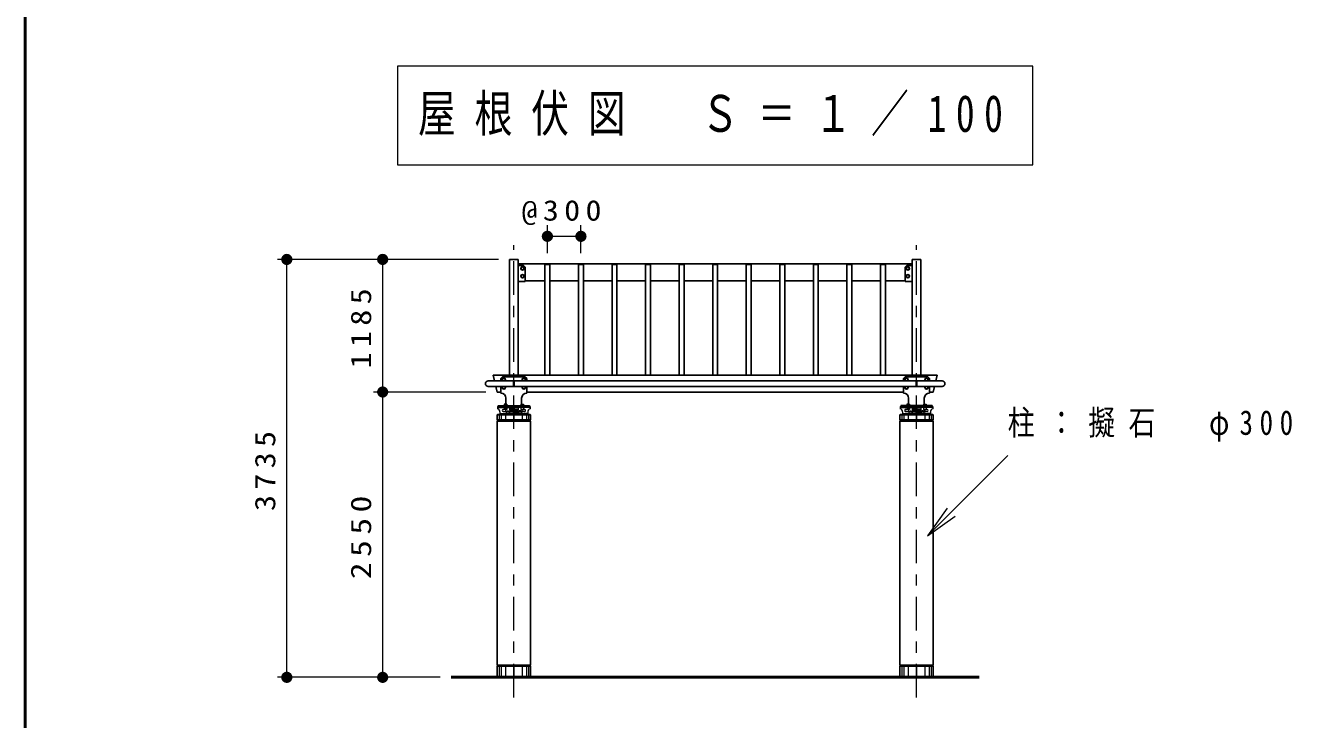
# Model space of a CAD drawing. Units: millimetres on the paper, with parts at other scales. Extents: x -365 to 0, y 0 to 257.
# Drawn here: x -365 to -251.8, y 128.7 to 190.8 of the extents above; entities that cross this region are included whole.
import ezdxf

# ---------------------------------------------------------------- set-up
doc = ezdxf.new("R2010")
doc.units = ezdxf.units.MM
doc.linetypes.add('USER2', pattern=[6, 3, -1, 1, -1])
doc.layers.add('1_100', color=7, linetype='Continuous', lineweight=25)
doc.layers.add('NAKAMURA図枠', color=7, linetype='Continuous', lineweight=13)
doc.styles.add('ＭＳ ゴシック', font='')
doc.styles.get('ＭＳ ゴシック').set_extended_font_data('MS Gothic')

# ---------------------------------------------------------------- blocks, each defined once
blk = doc.blocks.new('filled_dot')
at = {"color": 0, "linetype": 'Continuous', "lineweight": -2, "const_width": 1.25}
blk.add_lwpolyline([(-0.625, 0, 1), (0.625, 0, 1)], format="xyb", close=True, dxfattribs=at)
blk = doc.blocks.new('open_arrow')
at = {"color": 0, "linetype": 'Continuous', "lineweight": -2}
blk.add_lwpolyline([(7.5, 1.25), (0, 0), (7.5, -1.25)], dxfattribs=at)

msp = doc.modelspace()

# ---------------------------------------------------------------- linework, layer by layer
at = {"layer": '1_100', "lineweight": 13}
for p, q in [((-331.729, 187.1), (-331.729, 178.3)), ((-274.929, 187.1), (-331.729, 187.1)), ((-274.929, 178.3), (-274.929, 187.1)), ((-331.729, 178.3), (-274.929, 178.3)), ((-318.329, 170.389), (-318.329, 172.906)), ((-315.329, 170.389), (-315.329, 172.906)), ((-318.329, 171.906), (-315.329, 171.906)), ((-322.704, 169.842), (-342.455, 169.842)), ((-341.622, 132.492), (-341.622, 169.842)), ((-333.053, 157.992), (-333.053, 169.842)), ((-323.829, 157.992), (-333.886, 157.992)), ((-333.053, 132.492), (-333.053, 157.992)), ((-322.641, 155.942), (-322.641, 155.492)), ((-320.079, 155.992), (-322.579, 155.992)), ((-322.454, 155.942), (-322.454, 155.492)), ((-322.079, 155.942), (-322.079, 155.492)), ((-321.329, 155.942), (-321.329, 155.492)), ((-320.579, 155.942), (-320.579, 155.492)), ((-320.204, 155.942), (-320.204, 155.492)), ((-320.016, 155.942), (-320.016, 155.492)), ((-286.641, 155.942), (-286.641, 155.492)), ((-286.579, 155.992), (-284.079, 155.992)), ((-286.454, 155.942), (-286.454, 155.492)), ((-286.079, 155.942), (-286.079, 155.492)), ((-285.329, 155.942), (-285.329, 155.492)), ((-284.579, 155.942), (-284.579, 155.492)), ((-284.204, 155.942), (-284.204, 155.492)), ((-284.016, 155.942), (-284.016, 155.492)), ((-284.345, 145.13), (-277.163, 152.312)), ((-327.926, 132.492), (-342.455, 132.492)), ((-322.641, 133.492), (-322.641, 132.492)), ((-322.454, 133.492), (-322.454, 132.492)), ((-322.079, 133.492), (-322.079, 132.492)), ((-321.329, 133.492), (-321.329, 132.492)), ((-320.579, 133.492), (-320.579, 132.492)), ((-320.204, 133.492), (-320.204, 132.492)), ((-320.016, 133.492), (-320.016, 132.492)), ((-286.641, 133.492), (-286.641, 132.492)), ((-286.454, 133.492), (-286.454, 132.492)), ((-286.079, 133.492), (-286.079, 132.492)), ((-285.329, 133.492), (-285.329, 132.492)), ((-284.579, 133.492), (-284.579, 132.492)), ((-284.204, 133.492), (-284.204, 132.492)), ((-284.016, 133.492), (-284.016, 132.492))]:
    msp.add_line(p, q, dxfattribs=at)
at = {"layer": '1_100', "linetype": 'USER2', "lineweight": 13}
for p, q in [((-321.329, 130.686), (-321.329, 171.109)), ((-285.329, 130.686), (-285.329, 171.109))]:
    msp.add_line(p, q, dxfattribs=at)
at = {"layer": '1_100'}
for p, q in [((-321.704, 169.842), (-321.704, 159.492)), ((-320.954, 169.842), (-321.704, 169.842)), ((-320.954, 169.842), (-320.954, 159.492)), ((-285.704, 169.842), (-285.704, 159.492)), ((-285.704, 169.842), (-284.954, 169.842)), ((-284.954, 169.842), (-284.954, 159.492)), ((-320.954, 169.442), (-303.329, 169.442)), ((-320.454, 169.292), (-320.954, 169.292)), ((-320.674, 169.111), (-320.554, 169.18)), ((-320.674, 169.111), (-320.674, 168.972)), ((-320.554, 168.903), (-320.674, 168.972)), ((-320.434, 169.111), (-320.554, 169.18)), ((-320.554, 168.903), (-320.434, 168.972)), ((-320.454, 169.292), (-320.304, 169.142)), ((-320.434, 169.111), (-320.434, 168.972)), ((-320.304, 169.142), (-320.304, 167.882)), ((-285.704, 169.442), (-303.329, 169.442)), ((-286.204, 169.292), (-286.354, 169.142)), ((-286.354, 169.142), (-286.354, 167.882)), ((-286.224, 169.111), (-286.104, 169.18)), ((-286.224, 169.111), (-286.224, 168.972)), ((-286.104, 168.903), (-286.224, 168.972)), ((-286.204, 169.292), (-285.704, 169.292)), ((-285.984, 169.111), (-286.104, 169.18)), ((-286.104, 168.903), (-285.984, 168.972)), ((-285.984, 169.111), (-285.984, 168.972)), ((-320.304, 167.882), (-320.954, 167.882)), ((-320.674, 168.411), (-320.554, 168.48)), ((-320.674, 168.411), (-320.674, 168.272)), ((-320.554, 168.203), (-320.674, 168.272)), ((-320.434, 168.411), (-320.554, 168.48)), ((-320.554, 168.203), (-320.434, 168.272)), ((-320.434, 168.411), (-320.434, 168.272)), ((-320.304, 167.942), (-318.549, 167.942)), ((-318.109, 167.942), (-315.549, 167.942)), ((-315.109, 167.942), (-312.549, 167.942)), ((-312.109, 167.942), (-309.549, 167.942)), ((-309.109, 167.942), (-306.549, 167.942)), ((-306.109, 167.942), (-303.549, 167.942)), ((-300.549, 167.942), (-303.109, 167.942)), ((-297.549, 167.942), (-300.109, 167.942)), ((-294.549, 167.942), (-297.109, 167.942)), ((-291.549, 167.942), (-294.109, 167.942)), ((-288.549, 167.942), (-291.109, 167.942)), ((-286.354, 167.942), (-288.109, 167.942)), ((-286.354, 167.882), (-285.704, 167.882)), ((-286.224, 168.411), (-286.104, 168.48)), ((-286.224, 168.411), (-286.224, 168.272)), ((-286.104, 168.203), (-286.224, 168.272)), ((-285.984, 168.411), (-286.104, 168.48)), ((-286.104, 168.203), (-285.984, 168.272)), ((-285.984, 168.411), (-285.984, 168.272)), ((-303.329, 158.985), (-323.629, 158.985)), ((-303.329, 158.499), (-323.629, 158.499)), ((-303.329, 159.492), (-323.179, 159.492)), ((-323.061, 158.985), (-323.179, 159.492)), ((-322.829, 157.992), (-322.947, 158.499)), ((-322.329, 159.342), (-322.479, 159.192)), ((-322.479, 159.192), (-322.479, 158.985)), ((-322.479, 158.499), (-322.479, 157.892)), ((-322.349, 159.161), (-322.229, 159.23)), ((-322.349, 159.161), (-322.349, 159.022)), ((-322.284, 158.985), (-322.349, 159.022)), ((-322.349, 158.461), (-322.284, 158.499)), ((-322.329, 159.342), (-320.329, 159.342)), ((-322.109, 159.161), (-322.229, 159.23)), ((-322.174, 158.985), (-322.109, 159.022)), ((-322.109, 158.461), (-322.174, 158.499)), ((-322.109, 159.161), (-322.109, 159.022)), ((-321.359, 158.985), (-321.359, 158.499)), ((-321.299, 158.985), (-321.299, 158.499)), ((-320.549, 159.161), (-320.429, 159.23)), ((-320.549, 159.161), (-320.549, 159.022)), ((-320.484, 158.985), (-320.549, 159.022)), ((-320.549, 158.461), (-320.484, 158.499)), ((-320.309, 159.161), (-320.429, 159.23)), ((-320.374, 158.985), (-320.309, 159.022)), ((-320.309, 158.461), (-320.374, 158.499)), ((-320.329, 159.342), (-320.179, 159.192)), ((-320.309, 159.161), (-320.309, 159.022)), ((-320.179, 159.192), (-320.179, 158.985)), ((-320.179, 158.499), (-320.179, 157.892)), ((-303.329, 159.492), (-283.479, 159.492)), ((-303.329, 158.985), (-283.029, 158.985)), ((-303.329, 158.499), (-283.029, 158.499)), ((-286.329, 159.342), (-286.479, 159.192)), ((-286.479, 159.192), (-286.479, 158.985)), ((-286.479, 158.499), (-286.479, 157.892)), ((-286.349, 159.161), (-286.229, 159.23)), ((-286.349, 159.161), (-286.349, 159.022)), ((-286.284, 158.985), (-286.349, 159.022)), ((-286.349, 158.461), (-286.284, 158.499)), ((-284.329, 159.342), (-286.329, 159.342)), ((-286.109, 159.161), (-286.229, 159.23)), ((-286.174, 158.985), (-286.109, 159.022)), ((-286.109, 158.461), (-286.174, 158.499)), ((-286.109, 159.161), (-286.109, 159.022)), ((-285.359, 158.985), (-285.359, 158.499)), ((-285.299, 158.985), (-285.299, 158.499)), ((-284.549, 159.161), (-284.429, 159.23)), ((-284.549, 159.161), (-284.549, 159.022)), ((-284.484, 158.985), (-284.549, 159.022)), ((-284.549, 158.461), (-284.484, 158.499)), ((-284.309, 159.161), (-284.429, 159.23)), ((-284.374, 158.985), (-284.309, 159.022)), ((-284.309, 158.461), (-284.374, 158.499)), ((-284.329, 159.342), (-284.179, 159.192)), ((-284.309, 159.161), (-284.309, 159.022)), ((-284.179, 159.192), (-284.179, 158.985)), ((-284.179, 158.499), (-284.179, 157.892)), ((-283.829, 157.992), (-283.711, 158.499)), ((-283.597, 158.985), (-283.479, 159.492)), ((-322.829, 157.992), (-322.479, 157.992)), ((-322.349, 158.461), (-322.349, 158.322)), ((-322.229, 158.253), (-322.349, 158.322)), ((-322.229, 158.253), (-322.109, 158.322)), ((-322.109, 158.461), (-322.109, 158.322)), ((-322.029, 157.442), (-322.029, 156.912)), ((-320.629, 157.442), (-320.629, 156.912)), ((-320.549, 158.461), (-320.549, 158.322)), ((-320.429, 158.253), (-320.549, 158.322)), ((-320.429, 158.253), (-320.309, 158.322)), ((-320.309, 158.461), (-320.309, 158.322)), ((-303.329, 157.992), (-320.179, 157.992)), ((-303.329, 157.992), (-286.479, 157.992)), ((-286.349, 158.461), (-286.349, 158.322)), ((-286.229, 158.253), (-286.349, 158.322)), ((-286.229, 158.253), (-286.109, 158.322)), ((-286.109, 158.461), (-286.109, 158.322)), ((-286.029, 157.442), (-286.029, 156.912)), ((-284.629, 157.442), (-284.629, 156.912)), ((-284.549, 158.461), (-284.549, 158.322)), ((-284.429, 158.253), (-284.549, 158.322)), ((-284.429, 158.253), (-284.309, 158.322)), ((-284.309, 158.461), (-284.309, 158.322)), ((-283.829, 157.992), (-284.179, 157.992))]:
    msp.add_line(p, q, dxfattribs=at)
at = {"layer": '1_100', "color": 40}
for p, q in [((-318.549, 169.389), (-318.549, 159.492)), ((-318.549, 169.389), (-318.109, 169.389)), ((-318.109, 169.389), (-318.109, 159.492)), ((-315.549, 169.389), (-315.549, 159.492)), ((-315.549, 169.389), (-315.109, 169.389)), ((-315.109, 169.389), (-315.109, 159.492)), ((-312.549, 169.389), (-312.549, 159.492)), ((-312.549, 169.389), (-312.109, 169.389)), ((-312.109, 169.389), (-312.109, 159.492)), ((-309.549, 169.389), (-309.549, 159.492)), ((-309.549, 169.389), (-309.109, 169.389)), ((-309.109, 169.389), (-309.109, 159.492)), ((-306.549, 169.389), (-306.549, 159.492)), ((-306.549, 169.389), (-306.109, 169.389)), ((-306.109, 169.389), (-306.109, 159.492)), ((-303.549, 169.389), (-303.549, 159.492)), ((-303.109, 169.389), (-303.549, 169.389)), ((-303.109, 169.389), (-303.109, 159.492)), ((-300.549, 169.389), (-300.549, 159.492)), ((-300.109, 169.389), (-300.549, 169.389)), ((-300.109, 169.389), (-300.109, 159.492)), ((-297.549, 169.389), (-297.549, 159.492)), ((-297.109, 169.389), (-297.549, 169.389)), ((-297.109, 169.389), (-297.109, 159.492)), ((-294.549, 169.389), (-294.549, 159.492)), ((-294.109, 169.389), (-294.549, 169.389)), ((-294.109, 169.389), (-294.109, 159.492)), ((-291.549, 169.389), (-291.549, 159.492)), ((-291.109, 169.389), (-291.549, 169.389)), ((-291.109, 169.389), (-291.109, 159.492)), ((-288.549, 169.389), (-288.549, 159.492)), ((-288.109, 169.389), (-288.549, 169.389)), ((-288.109, 169.389), (-288.109, 159.492))]:
    msp.add_line(p, q, dxfattribs=at)
at = {"layer": '1_100', "color": 4, "lineweight": 13}
for p, q in [((-322.779, 156.692), (-322.779, 156.482)), ((-319.879, 156.692), (-322.779, 156.692)), ((-322.779, 156.602), (-321.374, 156.602)), ((-322.729, 156.782), (-322.729, 156.692)), ((-322.729, 156.782), (-319.929, 156.782)), ((-322.279, 156.442), (-322.199, 156.442)), ((-322.279, 156.242), (-322.129, 156.242)), ((-322.229, 156.814), (-322.229, 156.782)), ((-321.929, 156.814), (-322.229, 156.814)), ((-322.229, 156.602), (-322.229, 156.57)), ((-322.229, 156.57), (-321.929, 156.57)), ((-321.959, 156.914), (-322.199, 156.914)), ((-322.199, 156.914), (-322.199, 156.814)), ((-322.199, 156.57), (-322.199, 156.44)), ((-321.959, 156.44), (-322.199, 156.44)), ((-322.159, 156.44), (-322.159, 156.414)), ((-321.999, 156.414), (-322.159, 156.414)), ((-321.999, 156.44), (-321.999, 156.414)), ((-321.999, 156.244), (-321.759, 156.244)), ((-321.999, 156.244), (-321.999, 156.114)), ((-321.959, 156.914), (-321.959, 156.814)), ((-321.959, 156.57), (-321.959, 156.44)), ((-321.959, 156.302), (-321.959, 156.244)), ((-321.959, 156.302), (-321.799, 156.302)), ((-321.929, 156.814), (-321.929, 156.782)), ((-321.929, 156.602), (-321.929, 156.57)), ((-321.799, 156.302), (-321.799, 156.244)), ((-321.759, 156.244), (-321.759, 156.114)), ((-321.729, 156.602), (-321.729, 156.482)), ((-321.374, 156.482), (-321.729, 156.482)), ((-321.709, 156.482), (-321.709, 156.382)), ((-321.374, 156.382), (-321.709, 156.382)), ((-321.374, 156.302), (-321.709, 156.302)), ((-321.709, 156.302), (-321.709, 156.202)), ((-321.689, 156.382), (-321.689, 156.302)), ((-321.374, 156.602), (-321.374, 156.082)), ((-321.354, 156.382), (-321.304, 156.382)), ((-319.879, 156.602), (-321.284, 156.602)), ((-321.284, 156.602), (-321.284, 156.082)), ((-321.284, 156.482), (-320.929, 156.482)), ((-321.284, 156.382), (-320.949, 156.382)), ((-321.284, 156.302), (-320.949, 156.302)), ((-320.969, 156.382), (-320.969, 156.302)), ((-320.949, 156.482), (-320.949, 156.382)), ((-320.949, 156.302), (-320.949, 156.202)), ((-320.929, 156.602), (-320.929, 156.482)), ((-320.899, 156.244), (-320.899, 156.114)), ((-320.659, 156.244), (-320.899, 156.244)), ((-320.699, 156.302), (-320.859, 156.302)), ((-320.859, 156.302), (-320.859, 156.244)), ((-320.729, 156.814), (-320.729, 156.782)), ((-320.729, 156.814), (-320.429, 156.814)), ((-320.729, 156.602), (-320.729, 156.57)), ((-320.429, 156.57), (-320.729, 156.57)), ((-320.699, 156.914), (-320.459, 156.914)), ((-320.699, 156.914), (-320.699, 156.814)), ((-320.699, 156.57), (-320.699, 156.44)), ((-320.699, 156.44), (-320.459, 156.44)), ((-320.699, 156.302), (-320.699, 156.244)), ((-320.659, 156.44), (-320.659, 156.414)), ((-320.659, 156.414), (-320.499, 156.414)), ((-320.659, 156.244), (-320.659, 156.114)), ((-320.379, 156.242), (-320.529, 156.242)), ((-320.499, 156.44), (-320.499, 156.414)), ((-320.459, 156.914), (-320.459, 156.814)), ((-320.459, 156.57), (-320.459, 156.44)), ((-320.379, 156.442), (-320.459, 156.442)), ((-320.429, 156.814), (-320.429, 156.782)), ((-320.429, 156.602), (-320.429, 156.57)), ((-319.929, 156.782), (-319.929, 156.692)), ((-319.879, 156.692), (-319.879, 156.482)), ((-286.779, 156.692), (-286.779, 156.482)), ((-286.779, 156.692), (-283.879, 156.692)), ((-286.779, 156.602), (-285.374, 156.602)), ((-286.729, 156.782), (-286.729, 156.692)), ((-283.929, 156.782), (-286.729, 156.782)), ((-286.279, 156.442), (-286.199, 156.442)), ((-286.279, 156.242), (-286.129, 156.242)), ((-286.229, 156.814), (-286.229, 156.782)), ((-285.929, 156.814), (-286.229, 156.814)), ((-286.229, 156.602), (-286.229, 156.57)), ((-286.229, 156.57), (-285.929, 156.57)), ((-285.959, 156.914), (-286.199, 156.914)), ((-286.199, 156.914), (-286.199, 156.814)), ((-286.199, 156.57), (-286.199, 156.44)), ((-285.959, 156.44), (-286.199, 156.44)), ((-286.159, 156.44), (-286.159, 156.414)), ((-285.999, 156.414), (-286.159, 156.414)), ((-285.999, 156.44), (-285.999, 156.414)), ((-285.999, 156.244), (-285.759, 156.244)), ((-285.999, 156.244), (-285.999, 156.114)), ((-285.959, 156.914), (-285.959, 156.814)), ((-285.959, 156.57), (-285.959, 156.44)), ((-285.959, 156.302), (-285.959, 156.244)), ((-285.959, 156.302), (-285.799, 156.302)), ((-285.929, 156.814), (-285.929, 156.782)), ((-285.929, 156.602), (-285.929, 156.57)), ((-285.799, 156.302), (-285.799, 156.244)), ((-285.759, 156.244), (-285.759, 156.114)), ((-285.729, 156.602), (-285.729, 156.482)), ((-285.374, 156.482), (-285.729, 156.482)), ((-285.709, 156.482), (-285.709, 156.382)), ((-285.374, 156.382), (-285.709, 156.382)), ((-285.374, 156.302), (-285.709, 156.302)), ((-285.709, 156.302), (-285.709, 156.202)), ((-285.689, 156.382), (-285.689, 156.302)), ((-285.374, 156.602), (-285.374, 156.082)), ((-285.304, 156.382), (-285.354, 156.382)), ((-285.284, 156.602), (-285.284, 156.082)), ((-283.879, 156.602), (-285.284, 156.602)), ((-285.284, 156.482), (-284.929, 156.482)), ((-285.284, 156.382), (-284.949, 156.382)), ((-285.284, 156.302), (-284.949, 156.302)), ((-284.969, 156.382), (-284.969, 156.302)), ((-284.949, 156.482), (-284.949, 156.382)), ((-284.949, 156.302), (-284.949, 156.202)), ((-284.929, 156.602), (-284.929, 156.482)), ((-284.899, 156.244), (-284.899, 156.114)), ((-284.659, 156.244), (-284.899, 156.244)), ((-284.699, 156.302), (-284.859, 156.302)), ((-284.859, 156.302), (-284.859, 156.244)), ((-284.729, 156.814), (-284.429, 156.814)), ((-284.729, 156.814), (-284.729, 156.782)), ((-284.729, 156.602), (-284.729, 156.57)), ((-284.429, 156.57), (-284.729, 156.57)), ((-284.699, 156.914), (-284.459, 156.914)), ((-284.699, 156.914), (-284.699, 156.814)), ((-284.699, 156.57), (-284.699, 156.44)), ((-284.699, 156.44), (-284.459, 156.44)), ((-284.699, 156.302), (-284.699, 156.244)), ((-284.659, 156.44), (-284.659, 156.414)), ((-284.659, 156.414), (-284.499, 156.414)), ((-284.659, 156.244), (-284.659, 156.114)), ((-284.379, 156.242), (-284.529, 156.242)), ((-284.499, 156.44), (-284.499, 156.414)), ((-284.459, 156.914), (-284.459, 156.814)), ((-284.459, 156.57), (-284.459, 156.44)), ((-284.379, 156.442), (-284.459, 156.442)), ((-284.429, 156.814), (-284.429, 156.782)), ((-284.429, 156.602), (-284.429, 156.57)), ((-283.929, 156.782), (-283.929, 156.692)), ((-283.879, 156.692), (-283.879, 156.482)), ((-322.579, 156.222), (-322.579, 155.992)), ((-322.579, 156.082), (-321.374, 156.082)), ((-322.029, 156.114), (-321.729, 156.114)), ((-322.029, 156.114), (-322.029, 156.082)), ((-321.374, 156.202), (-321.729, 156.202)), ((-321.729, 156.202), (-321.729, 156.114)), ((-321.729, 156.114), (-321.729, 156.082)), ((-321.284, 156.202), (-320.929, 156.202)), ((-320.079, 156.082), (-321.284, 156.082)), ((-320.929, 156.202), (-320.929, 156.114)), ((-320.929, 156.114), (-320.929, 156.082)), ((-320.629, 156.114), (-320.929, 156.114)), ((-320.629, 156.114), (-320.629, 156.082)), ((-320.079, 156.222), (-320.079, 155.992)), ((-286.579, 156.222), (-286.579, 155.992)), ((-286.579, 156.082), (-285.374, 156.082)), ((-286.029, 156.114), (-285.729, 156.114)), ((-286.029, 156.114), (-286.029, 156.082)), ((-285.374, 156.202), (-285.729, 156.202)), ((-285.729, 156.202), (-285.729, 156.114)), ((-285.729, 156.114), (-285.729, 156.082)), ((-285.284, 156.202), (-284.929, 156.202)), ((-284.079, 156.082), (-285.284, 156.082)), ((-284.929, 156.202), (-284.929, 156.114)), ((-284.929, 156.114), (-284.929, 156.082)), ((-284.629, 156.114), (-284.929, 156.114)), ((-284.629, 156.114), (-284.629, 156.082)), ((-284.079, 156.222), (-284.079, 155.992))]:
    msp.add_line(p, q, dxfattribs=at)
at = {"layer": '1_100', "color": 4}
for p, q in [((-322.786, 155.992), (-322.829, 155.942)), ((-322.829, 155.942), (-322.829, 155.492)), ((-322.829, 155.942), (-319.829, 155.942)), ((-319.829, 155.492), (-322.829, 155.492)), ((-322.829, 155.392), (-322.829, 133.592)), ((-319.829, 155.392), (-322.829, 155.392)), ((-322.786, 155.992), (-319.872, 155.992)), ((-322.786, 155.492), (-322.786, 155.392)), ((-319.872, 155.492), (-319.872, 155.392)), ((-319.871, 155.992), (-319.829, 155.942)), ((-319.829, 155.942), (-319.829, 155.492)), ((-319.829, 155.392), (-319.829, 133.592)), ((-286.786, 155.992), (-286.829, 155.942)), ((-286.829, 155.942), (-286.829, 155.492)), ((-283.829, 155.942), (-286.829, 155.942)), ((-286.829, 155.492), (-283.829, 155.492)), ((-286.829, 155.392), (-286.829, 133.592)), ((-286.829, 155.392), (-283.829, 155.392)), ((-283.872, 155.992), (-286.786, 155.992)), ((-286.786, 155.492), (-286.786, 155.392)), ((-283.872, 155.492), (-283.872, 155.392)), ((-283.871, 155.992), (-283.828, 155.942)), ((-283.829, 155.942), (-283.829, 155.492)), ((-283.829, 155.392), (-283.829, 133.592)), ((-319.829, 133.592), (-322.829, 133.592)), ((-322.786, 133.592), (-322.786, 133.492)), ((-319.872, 133.592), (-319.872, 133.492)), ((-286.829, 133.592), (-283.829, 133.592)), ((-286.786, 133.592), (-286.786, 133.492)), ((-283.872, 133.592), (-283.872, 133.492)), ((-319.829, 133.492), (-322.829, 133.492)), ((-322.829, 133.492), (-322.829, 132.492)), ((-319.829, 133.492), (-319.829, 132.492)), ((-286.829, 133.492), (-283.829, 133.492)), ((-286.829, 133.492), (-286.829, 132.492)), ((-283.829, 133.492), (-283.829, 132.492))]:
    msp.add_line(p, q, dxfattribs=at)
at = {"layer": '1_100', "lineweight": 50}
for q in [(-326.926, 132.492), (-279.731, 132.492)]:
    msp.add_line((-303.329, 132.492), q, dxfattribs=at)
at = {"layer": '1_100'}
for centre in [(-320.554, 169.042), (-286.104, 169.042), (-320.554, 168.342), (-286.104, 168.342)]:
    msp.add_circle(centre, 0.15, dxfattribs=at)
for centre, radius, start, end in [((-323.629, 158.742), 0.243, 90, 270), ((-322.229, 159.092), 0.15, 314.49323, 225.50677), ((-322.229, 158.392), 0.15, 134.49322, 45.50678), ((-320.429, 159.092), 0.15, 314.49323, 225.50677), ((-320.429, 158.392), 0.15, 134.49322, 45.50678), ((-286.229, 159.092), 0.15, 314.49323, 225.50677), ((-286.229, 158.392), 0.15, 134.49322, 45.50678), ((-284.429, 159.092), 0.15, 314.49323, 225.50677), ((-284.429, 158.392), 0.15, 134.49322, 45.50678), ((-283.029, 158.742), 0.243, 270, 90), ((-322.479, 157.442), 0.45, 360, 90), ((-320.179, 157.442), 0.45, 90, 180), ((-286.479, 157.442), 0.45, 0, 90), ((-284.179, 157.442), 0.45, 90, 180)]:
    msp.add_arc(centre, radius, start, end, dxfattribs=at)
at = {"layer": '1_100', "color": 4, "lineweight": 13}
for centre, radius, start, end in [((-322.848, 156.222), 0.269, 0.00001, 75.13713), ((-322.279, 156.342), 0.1, 90, 270), ((-322.129, 156.342), 0.1, 270, 46.07223), ((-320.529, 156.342), 0.1, 133.92777, 270), ((-320.379, 156.342), 0.1, 270, 90.00001), ((-319.81, 156.222), 0.269, 104.86287, 180), ((-286.848, 156.222), 0.269, 0, 75.13713), ((-286.279, 156.342), 0.1, 89.99999, 270), ((-286.129, 156.342), 0.1, 270, 46.07223), ((-284.529, 156.342), 0.1, 133.92777, 270), ((-284.379, 156.342), 0.1, 270, 90), ((-283.81, 156.222), 0.269, 104.86287, 179.99999)]:
    msp.add_arc(centre, radius, start, end, dxfattribs=at)
at = {"layer": 'NAKAMURA図枠', "lineweight": 50}
msp.add_line((-365, 257), (-365, 0), dxfattribs=at)

# ---------------------------------------------------------------- block references
at = {"layer": '1_100', "lineweight": 13, "xscale": 0.4, "yscale": 0.4}
msp.add_blockref('filled_dot', (-318.329, 171.906), dxfattribs=at)
for name, p, rotation in [('filled_dot', (-315.329, 171.906), 180), ('filled_dot', (-341.622, 169.842), 270), ('filled_dot', (-333.053, 169.842), 270), ('filled_dot', (-333.053, 157.992), 270), ('open_arrow', (-284.345, 145.13), 45), ('filled_dot', (-341.622, 132.492), 90), ('filled_dot', (-333.053, 132.492), 90)]:
    msp.add_blockref(name, p, dxfattribs=dict(at, rotation=rotation))

# ---------------------------------------------------------------- texts
at = {"layer": '1_100', "style": 'ＭＳ ゴシック'}
for s, insert, char_height, attachment_point in [('\\T1.5;\\W0.75;屋根伏図\u3000Ｓ＝１／100', (-303.329, 182.7), 3.299, 5), ('\\T1.33;\\W1.15;@300', (-316.829, 172.906), 1.833, 8), ('\\T1.5;\\W0.8;柱：擬石\u3000φ300', (-277.173, 154.962), 2.199, 4)]:
    msp.add_mtext(s, dxfattribs=dict(at, insert=insert, char_height=char_height, attachment_point=attachment_point))
at = {"layer": '1_100', "char_height": 1.833, "attachment_point": 8, "rotation": 90, "style": 'ＭＳ ゴシック'}
for s, insert in [('\\T1.33;\\W1.15;1185', (-334.053, 163.917)), ('\\T1.33;\\W1.15;3735', (-342.622, 151.167)), ('\\T1.33;\\W1.2;2550', (-334.053, 145.242))]:
    msp.add_mtext(s, dxfattribs=dict(at, insert=insert))

doc.saveas('drawing.dxf')
